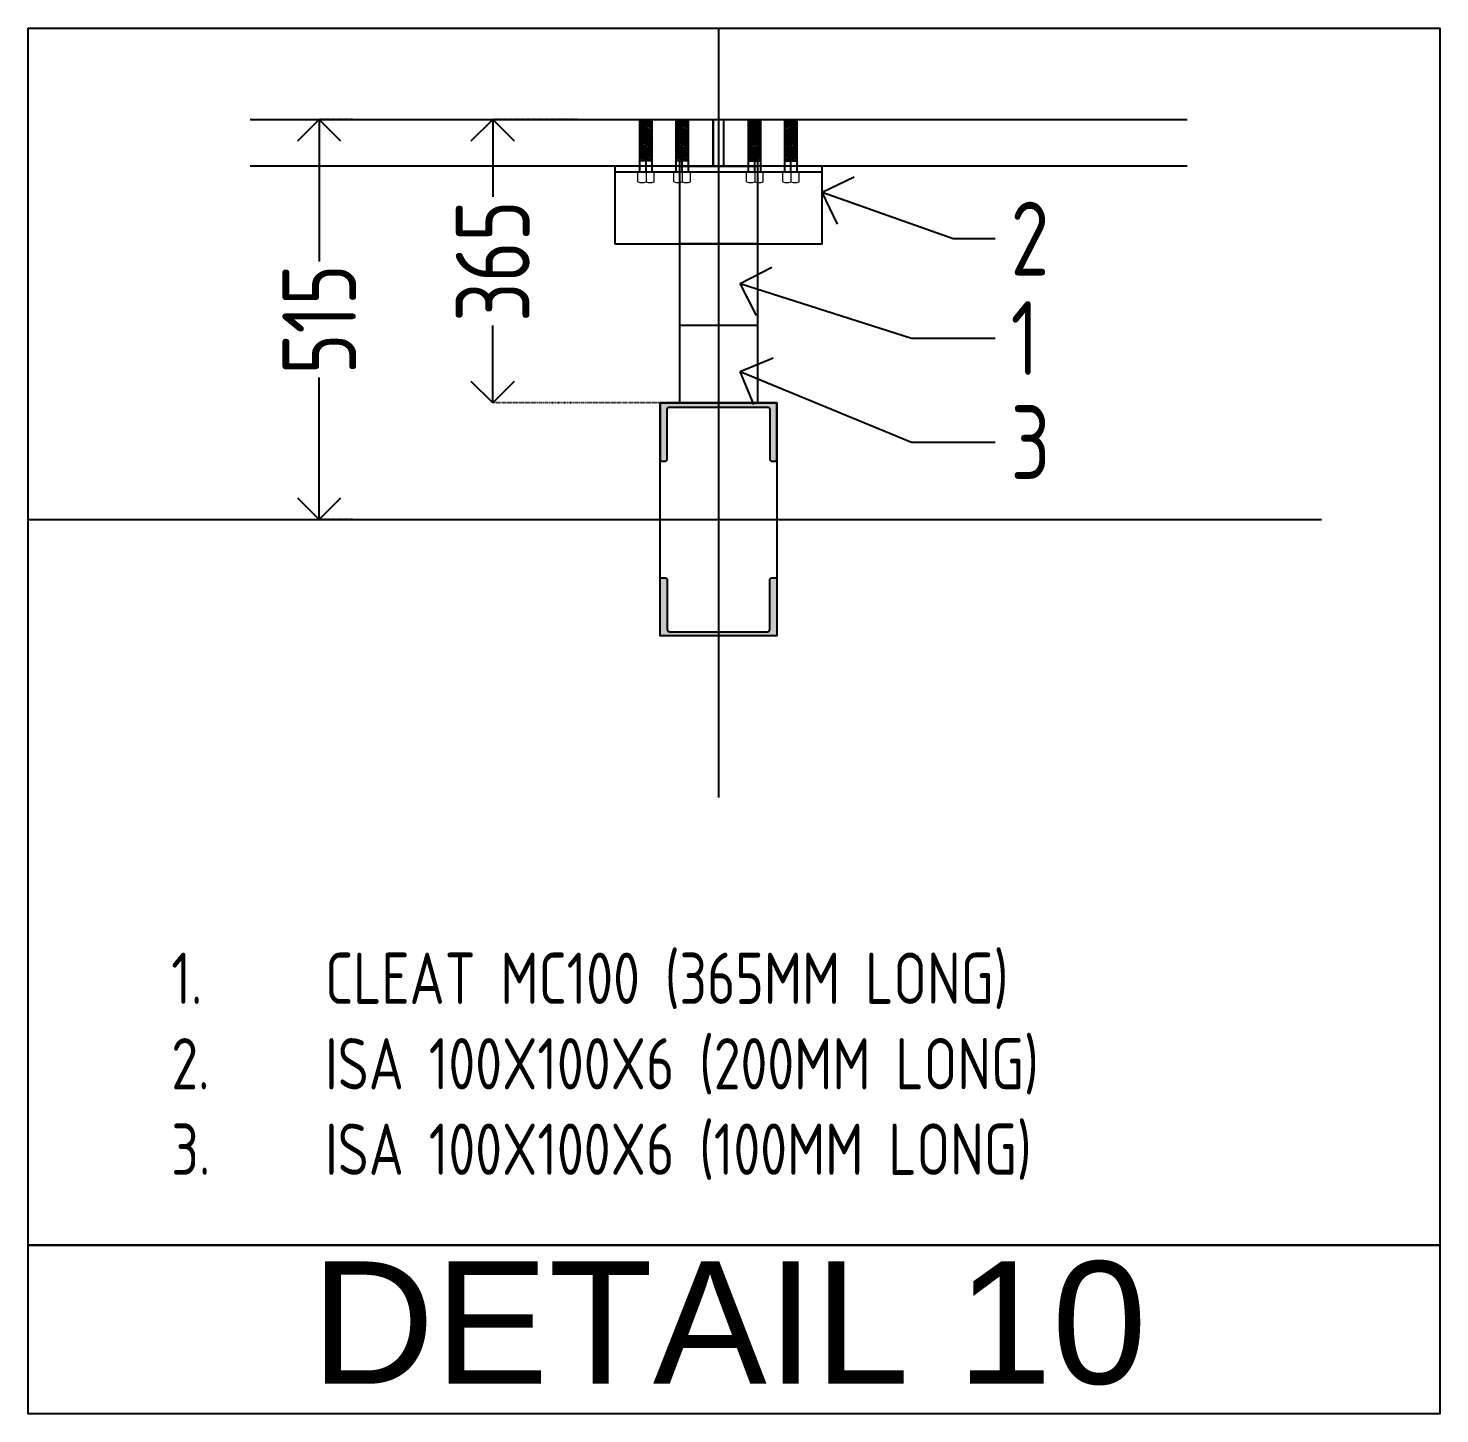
# Model space of a CAD drawing. Header units: millimetres. Extents: x 3470347 to 5996549, y -3470518 to 17149644.
# Drawn here: x 5025030 to 5031432, y 6791556 to 6797840 of the extents above; entities that cross this region are included whole.
import ezdxf
from ezdxf.enums import TextEntityAlignment as Align

# ---------------------------------------------------------------- set-up
doc = ezdxf.new("R2010")
doc.units = ezdxf.units.MM
doc.header["$MEASUREMENT"] = 0
doc.header["$PDMODE"] = 35
doc.header["$PDSIZE"] = -5
doc.linetypes.add('CENTERX2', pattern=[4, 2.5, -0.5, 0.5, -0.5])
doc.linetypes.add('DOT2', pattern=[0.125, 0, -0.125])
doc.layers.get('0').update_dxf_attribs({"linetype": 'CONTINUOUS', "lineweight": 25})
doc.layers.get('DEFPOINTS').update_dxf_attribs({"linetype": 'CONTINUOUS', "lineweight": 25})
for name, color, linetype, lineweight in [('6 TEXT', 7, 'CONTINUOUS', 25), ('channnel', 2, 'CONTINUOUS', 15), ('rRCC 1', 3, 'CONTINUOUS', 25), ('rRCC 2', 40, 'CONTINUOUS', 15)]:
    doc.layers.add(name, color=color, linetype=linetype, lineweight=lineweight)
doc.layers.add('lintel', color=2, linetype='CONTINUOUS')
doc.styles.add('DIM', font='geniso.shx', dxfattribs={"width": 0.85})
doc.styles.add('PDF Arial', font='arial.ttf')
doc.dimstyles.new('ST-100', dxfattribs={"dimscale": 100, "dimtxt": 7, "dimasz": 5, "dimexe": 0.18, "dimexo": 0.0625, "dimgap": 0.2, "dimtad": 0, "dimdec": 0, "dimzin": 0, "dimdsep": 46, "dimtxsty": 'DIM', "dimblk": 'OPEN90', "dimcen": 0.09, "dimclrd": 256, "dimclrt": 7, "dimadec": 0, "dimazin": 0, "dimtfac": 1, "dimtdec": 0, "dimtofl": 0, "dimtmove": 0, "dimatfit": 3, "dimldrblk": 'OPEN90', "dimfxl": 1, "dimtolj": 1, "dimtzin": 0, "dimlwd": -1, "dimarcsym": 0})

# ---------------------------------------------------------------- blocks, each defined once
blk = doc.blocks.new('_Open90')
at = {"color": 0, "linetype": 'ByBlock', "lineweight": -2}
for p, q in [((-0.5, 0.5), (0, 0)), ((0, 0), (-1, 0)), ((0, 0), (-0.5, -0.5))]:
    blk.add_line(p, q, dxfattribs=at)
blk = doc.blocks.new('*D1521')
at = {"color": 1, "linetype": 'DOT2', "lineweight": -2}
for p, q in [((442044.7, -1878781.5), (441956.7, -1878781.5)), ((442044.7, -1879811.5), (441956.7, -1879811.5))]:
    blk.add_line(p, q, dxfattribs=at)
at = {"color": 1, "linetype": 'ByBlock'}
for p, q in [((441956.7, -1878891.5), (441956.7, -1879147.3)), ((441956.7, -1879701.5), (441956.7, -1879445.7))]:
    blk.add_line(p, q, dxfattribs=at)
at = {"layer": 'DEFPOINTS', "color": 0, "linetype": 'ByBlock'}
for p in [(441956.7, -1878781.5), (442044.7, -1878781.5), (442044.7, -1879811.5)]:
    blk.add_point(p, dxfattribs=at)
at = {"color": 1, "linetype": 'ByBlock', "xscale": 110, "yscale": 110, "zscale": 110}
for p, rotation in [((441956.7, -1878781.5), 90), ((441956.7, -1879811.5), 270)]:
    blk.add_blockref('_Open90', p, dxfattribs=dict(at, rotation=rotation))
at = {"color": 7, "linetype": 'ByBlock', "insert": (441956.7, -1879296.5), "char_height": 190, "attachment_point": 5, "rotation": 90, "style": 'DIM'}
blk.add_mtext('\\A1;515', dxfattribs=at)
blk = doc.blocks.new('*D1522')
at = {"color": 1, "linetype": 'DOT2', "lineweight": -2}
for p, q in [((442622.6, -1878781.5), (442403.4, -1878781.5)), ((442834.9, -1879511.5), (442403.4, -1879511.5))]:
    blk.add_line(p, q, dxfattribs=at)
at = {"color": 1, "linetype": 'ByBlock'}
for p, q in [((442403.4, -1878891.5), (442403.4, -1878981.1)), ((442403.4, -1879401.5), (442403.4, -1879311.8))]:
    blk.add_line(p, q, dxfattribs=at)
at = {"layer": 'DEFPOINTS', "color": 0, "linetype": 'ByBlock'}
for p in [(442403.4, -1878781.5), (442622.6, -1878781.5), (442834.9, -1879511.5)]:
    blk.add_point(p, dxfattribs=at)
at = {"color": 1, "linetype": 'ByBlock', "xscale": 110, "yscale": 110, "zscale": 110}
for p, rotation in [((442403.4, -1878781.5), 90), ((442403.4, -1879511.5), 270)]:
    blk.add_blockref('_Open90', p, dxfattribs=dict(at, rotation=rotation))
at = {"color": 7, "linetype": 'ByBlock', "insert": (442403.4, -1879146.5), "char_height": 190, "attachment_point": 5, "rotation": 90, "style": 'DIM'}
blk.add_mtext('\\A1;365', dxfattribs=at)
blk = doc.blocks.new('SRD')
at = {"layer": '6 TEXT', "linetype": 'ByBlock'}
h = blk.add_hatch(color=8, dxfattribs=at)
h.dxf.hatch_style = 1
h.paths.add_polyline_path([(442834.9, -1879661.5), (442846.9, -1879661.5, 0.414214), (442852.9, -1879655.5), (442852.9, -1879528.3, -0.414214), (442858.9, -1879522.3), (443110.9, -1879522.3, -0.414214), (443116.9, -1879528.3), (443116.9, -1879655.5, 0.414214), (443122.9, -1879661.5), (443134.9, -1879661.5), (443134.9, -1879511.5), (442834.9, -1879511.5)])
h = blk.add_hatch(color=8, dxfattribs=at)
h.dxf.hatch_style = 1
h.paths.add_polyline_path([(442834.9, -1880111.5), (443134.9, -1880111.5), (443134.9, -1879961.5), (443122.9, -1879961.5, 0.414214), (443116.9, -1879967.5), (443116.9, -1880094.7, -0.414214), (443110.9, -1880100.7), (442858.9, -1880100.7, -0.414214), (442852.9, -1880094.7), (442852.9, -1879967.5, 0.414214), (442846.9, -1879961.5), (442834.9, -1879961.5)])
at = {"color": 8, "linetype": 'ByBlock'}
for p, q in [((442782.2, -1878917.5), (442782.2, -1878781.5)), ((442798.2, -1878917.5), (442798.2, -1878781.5)), ((442814.2, -1878917.5), (442814.2, -1878781.5)), ((442875.5, -1878917.5), (442875.5, -1878781.5)), ((442891.5, -1878917.5), (442891.5, -1878781.5)), ((442891.5, -1878917.5), (442891.5, -1878781.5)), ((442907.5, -1878917.5), (442907.5, -1878781.5)), ((443062.2, -1878917.5), (443062.2, -1878781.5)), ((443078.2, -1878917.5), (443078.2, -1878781.5)), ((443078.2, -1878917.5), (443078.2, -1878781.5)), ((443094.2, -1878917.5), (443094.2, -1878781.5)), ((443155.5, -1878917.5), (443155.5, -1878781.5)), ((443171.5, -1878917.5), (443171.5, -1878781.5)), ((443187.5, -1878917.5), (443187.5, -1878781.5))]:
    blk.add_line(p, q, dxfattribs=at)
at = {"color": 2}
for p, q in [((442971.5, -1878901.5), (442971.5, -1878781.5)), ((442971.5, -1878901.5), (442971.5, -1878781.5)), ((442998.2, -1878901.5), (442998.2, -1878781.5)), ((442998.2, -1878901.5), (442998.2, -1878781.5))]:
    blk.add_line(p, q, dxfattribs=at)
at = {"color": 3}
blk.add_line((443251.5, -1878917.5), (442718.2, -1878917.5), dxfattribs=at)
at = {"color": 6, "linetype": 'ByBlock'}
for points in [[(441779.1, -1878781.5), (442971.5, -1878781.5), (442971.5, -1878901.5), (441779.1, -1878901.5)], [(444191.9, -1878901.5), (442998.2, -1878901.5), (442998.2, -1878781.5), (444191.9, -1878781.5)]]:
    blk.add_lwpolyline(points, dxfattribs=at)
at = {"color": 3}
for points in [[(442718.2, -1879101.5), (443251.5, -1879101.5), (443251.5, -1878901.5), (442718.2, -1878901.5)], [(443084.9, -1878901.5), (443084.9, -1879101.5), (442884.9, -1879101.5), (442884.9, -1878901.5)], [(443084.9, -1879311.5), (443084.9, -1879511.5), (442884.9, -1879511.5), (442884.9, -1879311.5)]]:
    blk.add_lwpolyline(points, close=True, dxfattribs=at)
at = {"layer": '6 TEXT', "color": 8, "linetype": 'CENTERX2', "ltscale": 0.5}
blk.add_line((442984.9, -1878546.7), (442984.9, -1880527.2), dxfattribs=at)
at = {"layer": '6 TEXT', "color": 6, "linetype": 'ByBlock'}
for points in [[(442834.9, -1879661.5), (442846.9, -1879661.5, 0.414214), (442852.9, -1879655.5), (442852.9, -1879528.3, -0.414214), (442858.9, -1879522.3), (443110.9, -1879522.3, -0.414214), (443116.9, -1879528.3), (443116.9, -1879655.5, 0.414214), (443122.9, -1879661.5), (443134.9, -1879661.5), (443134.9, -1879511.5), (442834.9, -1879511.5)], [(442834.9, -1879961.5), (442846.9, -1879961.5, -0.414214), (442852.9, -1879967.5), (442852.9, -1880094.7, 0.414214), (442858.9, -1880100.7), (443110.9, -1880100.7, 0.414214), (443116.9, -1880094.7), (443116.9, -1879967.5, -0.414214), (443122.9, -1879961.5), (443134.9, -1879961.5), (443134.9, -1880111.5), (442834.9, -1880111.5)]]:
    blk.add_lwpolyline(points, format="xyb", close=True, dxfattribs=at)
at = {"layer": '6 TEXT', "color": 8, "linetype": 'CENTERX2', "ltscale": 0.5}
blk.add_lwpolyline([(441207.5, -1879811.5), (444537.1, -1879811.5)], dxfattribs=at)
at = {"layer": 'channnel', "color": 8, "linetype": 'ByBlock'}
for p, q in [((442782.2, -1878917.5), (442782.2, -1878781.5)), ((442782.2, -1878781.5), (442814.2, -1878781.5)), ((442814.2, -1878917.5), (442814.2, -1878781.5)), ((442875.5, -1878917.5), (442875.5, -1878781.5)), ((442875.5, -1878781.5), (442907.5, -1878781.5)), ((442907.5, -1878917.5), (442907.5, -1878781.5)), ((443062.2, -1878917.5), (443062.2, -1878781.5)), ((443094.2, -1878781.5), (443062.2, -1878781.5)), ((443094.2, -1878917.5), (443094.2, -1878781.5)), ((443155.5, -1878917.5), (443155.5, -1878781.5)), ((443187.5, -1878781.5), (443155.5, -1878781.5)), ((443187.5, -1878917.5), (443187.5, -1878781.5)), ((442776.9, -1878917.5), (442819.5, -1878917.5)), ((442776.9, -1878942.1), (442776.9, -1878917.5)), ((442814.2, -1878888.7), (442782.2, -1878888.7)), ((442798.2, -1878917.5), (442798.2, -1878942.1)), ((442819.5, -1878942.1), (442819.5, -1878917.5)), ((442870.2, -1878917.5), (442912.9, -1878917.5)), ((442870.2, -1878942.1), (442870.2, -1878917.5)), ((442907.5, -1878888.7), (442875.5, -1878888.7)), ((442891.5, -1878917.5), (442891.5, -1878942.1)), ((442912.9, -1878942.1), (442912.9, -1878917.5)), ((443099.5, -1878917.5), (443056.9, -1878917.5)), ((443056.9, -1878942.1), (443056.9, -1878917.5)), ((443062.2, -1878888.7), (443094.2, -1878888.7)), ((443078.2, -1878917.5), (443078.2, -1878942.1)), ((443099.5, -1878942.1), (443099.5, -1878917.5)), ((443192.9, -1878917.5), (443150.2, -1878917.5)), ((443150.2, -1878942.1), (443150.2, -1878917.5)), ((443155.5, -1878888.7), (443187.5, -1878888.7)), ((443171.5, -1878917.5), (443171.5, -1878942.1)), ((443192.9, -1878942.1), (443192.9, -1878917.5))]:
    blk.add_line(p, q, dxfattribs=at)
at = {"layer": 'channnel', "color": 8, "linetype": 'Continuous'}
for p, q in [((442813, -1878799.2), (442782.2, -1878784.8)), ((442813, -1878805.2), (442782.2, -1878790.8)), ((442814.2, -1878811.8), (442782.2, -1878796.9)), ((442814.2, -1878817.9), (442782.2, -1878803)), ((442814.2, -1878824), (442782.2, -1878809)), ((442814.2, -1878830), (442782.2, -1878815.1)), ((442814.2, -1878796.7), (442783.4, -1878782.3)), ((442814.2, -1878802.7), (442783.4, -1878788.3)), ((442814.2, -1878808.8), (442783.4, -1878794.4)), ((442813, -1878814.3), (442783.4, -1878800.5)), ((442813, -1878820.4), (442783.4, -1878806.6)), ((442813, -1878826.5), (442783.4, -1878812.6)), ((442813, -1878793.1), (442788.2, -1878781.5)), ((442814.2, -1878790.6), (442794.7, -1878781.5)), ((442813, -1878787), (442801.2, -1878781.5)), ((442814.2, -1878784.5), (442807.7, -1878781.5)), ((442906.4, -1878799.2), (442875.5, -1878784.8)), ((442906.4, -1878805.2), (442875.5, -1878790.8)), ((442907.5, -1878811.8), (442875.5, -1878796.9)), ((442907.5, -1878817.9), (442875.5, -1878803)), ((442907.5, -1878824), (442875.5, -1878809)), ((442907.5, -1878830), (442875.5, -1878815.1)), ((442907.5, -1878796.7), (442876.7, -1878782.3)), ((442907.5, -1878802.7), (442876.7, -1878788.3)), ((442907.5, -1878808.8), (442876.7, -1878794.4)), ((442906.4, -1878814.3), (442876.7, -1878800.5)), ((442906.4, -1878820.4), (442876.7, -1878806.6)), ((442906.4, -1878826.5), (442876.7, -1878812.6)), ((442906.4, -1878793.1), (442881.5, -1878781.5)), ((442907.5, -1878790.6), (442888, -1878781.5)), ((442906.4, -1878787), (442894.5, -1878781.5)), ((442907.5, -1878784.5), (442901, -1878781.5)), ((443062.2, -1878784.5), (443068.7, -1878781.5)), ((443062.2, -1878790.6), (443081.7, -1878781.5)), ((443062.2, -1878796.7), (443093, -1878782.3)), ((443062.2, -1878802.7), (443093, -1878788.3)), ((443062.2, -1878808.8), (443093, -1878794.4)), ((443062.2, -1878811.8), (443094.2, -1878796.9)), ((443062.2, -1878817.9), (443094.2, -1878803)), ((443062.2, -1878824), (443094.2, -1878809)), ((443062.2, -1878830), (443094.2, -1878815.1)), ((443063.4, -1878787), (443075.2, -1878781.5)), ((443063.4, -1878793.1), (443088.2, -1878781.5)), ((443063.4, -1878799.2), (443094.2, -1878784.8)), ((443063.4, -1878805.2), (443094.2, -1878790.8)), ((443063.4, -1878814.3), (443093, -1878800.5)), ((443063.4, -1878820.4), (443093, -1878806.6)), ((443063.4, -1878826.5), (443093, -1878812.6)), ((443155.5, -1878784.5), (443162, -1878781.5)), ((443155.5, -1878790.6), (443175.1, -1878781.5)), ((443155.5, -1878796.7), (443186.4, -1878782.3)), ((443155.5, -1878802.7), (443186.4, -1878788.3)), ((443155.5, -1878808.8), (443186.4, -1878794.4)), ((443155.5, -1878811.8), (443187.5, -1878796.9)), ((443155.5, -1878817.9), (443187.5, -1878803)), ((443155.5, -1878824), (443187.5, -1878809)), ((443155.5, -1878830), (443187.5, -1878815.1)), ((443156.7, -1878787), (443168.5, -1878781.5)), ((443156.7, -1878793.1), (443181.6, -1878781.5)), ((443156.7, -1878799.2), (443187.5, -1878784.8)), ((443156.7, -1878805.2), (443187.5, -1878790.8)), ((443156.7, -1878814.3), (443186.4, -1878800.5)), ((443156.7, -1878820.4), (443186.4, -1878806.6)), ((443156.7, -1878826.5), (443186.4, -1878812.6)), ((442814.2, -1878836.1), (442782.2, -1878821.2)), ((442814.2, -1878842.2), (442782.2, -1878827.3)), ((442814.2, -1878848.2), (442782.2, -1878833.3)), ((442814.2, -1878854.3), (442782.2, -1878839.4)), ((442814.2, -1878859.2), (442782.2, -1878844.3)), ((442814.2, -1878847), (442782.2, -1878845.5)), ((442814.2, -1878865.3), (442782.2, -1878850.3)), ((442814.2, -1878853.1), (442782.2, -1878851.5)), ((442813, -1878832.5), (442783.4, -1878818.7)), ((442813, -1878838.6), (442783.4, -1878824.8)), ((442813, -1878844.7), (442783.4, -1878830.8)), ((442813, -1878850.7), (442783.4, -1878836.9)), ((442813, -1878843.5), (442783.4, -1878843)), ((442813, -1878861.7), (442783.4, -1878847.8)), ((442813, -1878849.5), (442783.4, -1878849)), ((442907.5, -1878836.1), (442875.5, -1878821.2)), ((442907.5, -1878842.2), (442875.5, -1878827.3)), ((442907.5, -1878848.2), (442875.5, -1878833.3)), ((442907.5, -1878854.3), (442875.5, -1878839.4)), ((442907.5, -1878859.2), (442875.5, -1878844.3)), ((442907.5, -1878847), (442875.5, -1878845.5)), ((442907.5, -1878865.3), (442875.5, -1878850.3)), ((442907.5, -1878853.1), (442875.5, -1878851.5)), ((442906.4, -1878832.5), (442876.7, -1878818.7)), ((442906.4, -1878838.6), (442876.7, -1878824.8)), ((442906.4, -1878844.7), (442876.7, -1878830.8)), ((442906.4, -1878850.7), (442876.7, -1878836.9)), ((442906.4, -1878843.5), (442876.7, -1878843)), ((442906.4, -1878861.7), (442876.7, -1878847.8)), ((442906.4, -1878849.5), (442876.7, -1878849)), ((443062.2, -1878836.1), (443094.2, -1878821.2)), ((443062.2, -1878842.2), (443094.2, -1878827.3)), ((443062.2, -1878848.2), (443094.2, -1878833.3)), ((443062.2, -1878854.3), (443094.2, -1878839.4)), ((443062.2, -1878859.2), (443094.2, -1878844.3)), ((443062.2, -1878847), (443094.2, -1878845.5)), ((443062.2, -1878865.3), (443094.2, -1878850.3)), ((443062.2, -1878853.1), (443094.2, -1878851.5)), ((443063.4, -1878832.5), (443093, -1878818.7)), ((443063.4, -1878838.6), (443093, -1878824.8)), ((443063.4, -1878844.7), (443093, -1878830.8)), ((443063.4, -1878850.7), (443093, -1878836.9)), ((443063.4, -1878843.5), (443093, -1878843)), ((443063.4, -1878861.7), (443093, -1878847.8)), ((443063.4, -1878849.5), (443093, -1878849)), ((443155.5, -1878836.1), (443187.5, -1878821.2)), ((443155.5, -1878842.2), (443187.5, -1878827.3)), ((443155.5, -1878848.2), (443187.5, -1878833.3)), ((443155.5, -1878854.3), (443187.5, -1878839.4)), ((443155.5, -1878859.2), (443187.5, -1878844.3)), ((443155.5, -1878847), (443187.5, -1878845.5)), ((443155.5, -1878865.3), (443187.5, -1878850.3)), ((443155.5, -1878853.1), (443187.5, -1878851.5)), ((443156.7, -1878832.5), (443186.4, -1878818.7)), ((443156.7, -1878838.6), (443186.4, -1878824.8)), ((443156.7, -1878844.7), (443186.4, -1878830.8)), ((443156.7, -1878850.7), (443186.4, -1878836.9)), ((443156.7, -1878843.5), (443186.4, -1878843)), ((443156.7, -1878861.7), (443186.4, -1878847.8)), ((443156.7, -1878849.5), (443186.4, -1878849)), ((442814.2, -1878871.3), (442782.2, -1878856.4)), ((442782.7, -1878859.7), (442782.2, -1878859.4)), ((442814.2, -1878877.4), (442782.2, -1878862.5)), ((442782.7, -1878865.7), (442782.2, -1878865.5)), ((442814.2, -1878883.5), (442782.2, -1878868.5)), ((442782.7, -1878871.8), (442782.2, -1878871.6)), ((442812.4, -1878888.7), (442782.2, -1878874.6)), ((442782.7, -1878877.9), (442782.2, -1878877.6)), ((442799.4, -1878888.7), (442782.2, -1878880.7)), ((442782.7, -1878883.9), (442782.2, -1878883.7)), ((442786.4, -1878888.7), (442782.2, -1878886.7)), ((442813, -1878867.7), (442783.4, -1878853.9)), ((442813, -1878855.6), (442783.4, -1878855.1)), ((442813, -1878873.8), (442783.4, -1878860)), ((442813, -1878879.9), (442783.4, -1878866)), ((442813, -1878886), (442783.4, -1878872.1)), ((442805.9, -1878888.7), (442783.4, -1878878.2)), ((442792.9, -1878888.7), (442783.4, -1878884.3)), ((442907.5, -1878871.3), (442875.5, -1878856.4)), ((442876, -1878859.7), (442875.5, -1878859.4)), ((442907.5, -1878877.4), (442875.5, -1878862.5)), ((442876, -1878865.7), (442875.5, -1878865.5)), ((442907.5, -1878883.5), (442875.5, -1878868.5)), ((442876, -1878871.8), (442875.5, -1878871.6)), ((442905.8, -1878888.7), (442875.5, -1878874.6)), ((442876, -1878877.9), (442875.5, -1878877.6)), ((442892.7, -1878888.7), (442875.5, -1878880.7)), ((442876, -1878883.9), (442875.5, -1878883.7)), ((442879.7, -1878888.7), (442875.5, -1878886.7)), ((442906.4, -1878867.7), (442876.7, -1878853.9)), ((442906.4, -1878855.6), (442876.7, -1878855.1)), ((442906.4, -1878873.8), (442876.7, -1878860)), ((442906.4, -1878879.9), (442876.7, -1878866)), ((442906.4, -1878886), (442876.7, -1878872.1)), ((442899.2, -1878888.7), (442876.7, -1878878.2)), ((442886.2, -1878888.7), (442876.7, -1878884.3)), ((443062.2, -1878871.3), (443094.2, -1878856.4)), ((443062.2, -1878877.4), (443094.2, -1878862.5)), ((443062.2, -1878883.5), (443094.2, -1878868.5)), ((443063.4, -1878867.7), (443093, -1878853.9)), ((443063.4, -1878855.6), (443093, -1878855.1)), ((443063.4, -1878873.8), (443093, -1878860)), ((443063.4, -1878879.9), (443093, -1878866)), ((443063.4, -1878886), (443093, -1878872.1)), ((443064, -1878888.7), (443094.2, -1878874.6)), ((443070.5, -1878888.7), (443093, -1878878.2)), ((443077, -1878888.7), (443094.2, -1878880.7)), ((443083.5, -1878888.7), (443093, -1878884.3)), ((443090, -1878888.7), (443094.2, -1878886.7)), ((443093.7, -1878859.7), (443094.2, -1878859.4)), ((443093.7, -1878865.7), (443094.2, -1878865.5)), ((443093.7, -1878871.8), (443094.2, -1878871.6)), ((443093.7, -1878877.9), (443094.2, -1878877.6)), ((443093.7, -1878883.9), (443094.2, -1878883.7)), ((443155.5, -1878871.3), (443187.5, -1878856.4)), ((443155.5, -1878877.4), (443187.5, -1878862.5)), ((443155.5, -1878883.5), (443187.5, -1878868.5)), ((443156.7, -1878867.7), (443186.4, -1878853.9)), ((443156.7, -1878855.6), (443186.4, -1878855.1)), ((443156.7, -1878873.8), (443186.4, -1878860)), ((443156.7, -1878879.9), (443186.4, -1878866)), ((443156.7, -1878886), (443186.4, -1878872.1)), ((443157.3, -1878888.7), (443187.5, -1878874.6)), ((443163.8, -1878888.7), (443186.4, -1878878.2)), ((443170.3, -1878888.7), (443187.5, -1878880.7)), ((443176.8, -1878888.7), (443186.4, -1878884.3)), ((443183.4, -1878888.7), (443187.5, -1878886.7)), ((443187, -1878859.7), (443187.5, -1878859.4)), ((443187, -1878865.7), (443187.5, -1878865.5)), ((443187, -1878871.8), (443187.5, -1878871.6)), ((443187, -1878877.9), (443187.5, -1878877.6)), ((443187, -1878883.9), (443187.5, -1878883.7)), ((442782.7, -1878890), (442782.2, -1878889.8)), ((442876, -1878890), (442875.5, -1878889.8)), ((443093.7, -1878890), (443094.2, -1878889.8)), ((443187, -1878890), (443187.5, -1878889.8))]:
    blk.add_line(p, q, dxfattribs=at)
for centre, radius, start, end in [((442782.8, -1878783.5), 1.38, 65, 245), ((442782.8, -1878789.6), 1.38, 65, 245), ((442782.8, -1878795.7), 1.38, 65, 245), ((442782.8, -1878801.7), 1.38, 65, 245), ((442782.8, -1878807.8), 1.38, 65, 245), ((442782.8, -1878813.9), 1.38, 65, 245), ((442813.6, -1878785.8), 1.38, 245, 65), ((442813.6, -1878791.8), 1.37, 245, 65), ((442813.6, -1878797.9), 1.38, 245, 65), ((442813.6, -1878804), 1.38, 245, 65), ((442813.6, -1878813.1), 1.38, 245, 65), ((442876.1, -1878783.5), 1.38, 65, 245), ((442876.1, -1878789.6), 1.38, 65, 245), ((442876.1, -1878795.7), 1.38, 65, 245), ((442876.1, -1878801.7), 1.38, 65, 245), ((442876.1, -1878807.8), 1.38, 65, 245), ((442876.1, -1878813.9), 1.38, 65, 245), ((442907, -1878785.8), 1.38, 245, 65), ((442907, -1878791.8), 1.37, 245, 65), ((442907, -1878797.9), 1.38, 245, 65), ((442907, -1878804), 1.38, 245, 65), ((442907, -1878813.1), 1.38, 245, 65), ((443062.8, -1878785.8), 1.38, 115, 295), ((443062.8, -1878791.8), 1.37, 115, 295), ((443062.8, -1878797.9), 1.38, 115, 295), ((443062.8, -1878804), 1.38, 115, 295), ((443062.8, -1878813.1), 1.38, 115, 295), ((443093.6, -1878783.5), 1.38, 295, 115), ((443093.6, -1878789.6), 1.38, 295, 115), ((443093.6, -1878795.7), 1.38, 295, 115), ((443093.6, -1878801.7), 1.38, 295, 115), ((443093.6, -1878807.8), 1.38, 295, 115), ((443093.6, -1878813.9), 1.38, 295, 115), ((443156.1, -1878785.8), 1.38, 115, 295), ((443156.1, -1878791.8), 1.37, 115, 295), ((443156.1, -1878797.9), 1.38, 115, 295), ((443156.1, -1878804), 1.38, 115, 295), ((443156.1, -1878813.1), 1.38, 115, 295), ((443187, -1878783.5), 1.38, 295, 115), ((443187, -1878789.6), 1.38, 295, 115), ((443187, -1878795.7), 1.38, 295, 115), ((443187, -1878801.7), 1.38, 295, 115), ((443187, -1878807.8), 1.38, 295, 115), ((443187, -1878813.9), 1.38, 295, 115), ((442782.8, -1878819.9), 1.38, 65, 245), ((442782.8, -1878826), 1.37, 65, 245), ((442782.8, -1878832.1), 1.38, 65, 245), ((442782.8, -1878838.1), 1.38, 65, 245), ((442782.8, -1878844.2), 1.38, 65, 245), ((442782.8, -1878849.1), 1.37, 65, 245), ((442782.8, -1878850.3), 1.38, 65, 245), ((442772.7, -1878850.8), 11.5, 337.807, 34.431), ((442823.7, -1878847.8), 11.5, 157.807, 214.431), ((442813.6, -1878819.1), 1.38, 245, 65), ((442813.6, -1878825.2), 1.37, 245, 65), ((442813.6, -1878831.3), 1.38, 245, 65), ((442813.6, -1878837.4), 1.38, 245, 65), ((442813.6, -1878843.4), 1.37, 245, 65), ((442813.6, -1878848.3), 1.38, 245, 65), ((442813.6, -1878849.5), 1.38, 245, 65), ((442876.1, -1878819.9), 1.38, 65, 245), ((442876.1, -1878826), 1.37, 65, 245), ((442876.1, -1878832.1), 1.38, 65, 245), ((442876.1, -1878838.1), 1.38, 65, 245), ((442876.1, -1878844.2), 1.38, 65, 245), ((442876.1, -1878849.1), 1.37, 65, 245), ((442876.1, -1878850.3), 1.38, 65, 245), ((442866.1, -1878850.8), 11.5, 337.807, 34.431), ((442917, -1878847.8), 11.5, 157.807, 214.431), ((442907, -1878819.1), 1.38, 245, 65), ((442907, -1878825.2), 1.37, 245, 65), ((442907, -1878831.3), 1.38, 245, 65), ((442907, -1878837.4), 1.38, 245, 65), ((442907, -1878843.4), 1.37, 245, 65), ((442907, -1878848.3), 1.38, 245, 65), ((442907, -1878849.5), 1.38, 245, 65), ((443062.8, -1878819.1), 1.38, 115, 295), ((443062.8, -1878825.2), 1.37, 115, 295), ((443062.8, -1878831.3), 1.38, 115, 295), ((443062.8, -1878837.4), 1.38, 115, 295), ((443062.8, -1878843.4), 1.37, 115, 295), ((443062.8, -1878848.3), 1.38, 115, 295), ((443062.8, -1878849.5), 1.38, 115, 295), ((443052.7, -1878847.8), 11.5, 325.569, 22.193), ((443103.7, -1878850.8), 11.5, 145.569, 202.193), ((443093.6, -1878819.9), 1.38, 295, 115), ((443093.6, -1878826), 1.37, 295, 115), ((443093.6, -1878832.1), 1.38, 295, 115), ((443093.6, -1878838.1), 1.38, 295, 115), ((443093.6, -1878844.2), 1.38, 295, 115), ((443093.6, -1878849.1), 1.37, 295, 115), ((443093.6, -1878850.3), 1.38, 295, 115), ((443156.1, -1878819.1), 1.38, 115, 295), ((443156.1, -1878825.2), 1.37, 115, 295), ((443156.1, -1878831.3), 1.38, 115, 295), ((443156.1, -1878837.4), 1.38, 115, 295), ((443156.1, -1878843.4), 1.37, 115, 295), ((443156.1, -1878848.3), 1.38, 115, 295), ((443156.1, -1878849.5), 1.38, 115, 295), ((443146.1, -1878847.8), 11.5, 325.569, 22.193), ((443197, -1878850.8), 11.5, 145.569, 202.193), ((443187, -1878819.9), 1.38, 295, 115), ((443187, -1878826), 1.37, 295, 115), ((443187, -1878832.1), 1.38, 295, 115), ((443187, -1878838.1), 1.38, 295, 115), ((443187, -1878844.2), 1.38, 295, 115), ((443187, -1878849.1), 1.37, 295, 115), ((443187, -1878850.3), 1.38, 295, 115), ((442782.8, -1878855.2), 1.38, 65, 245), ((442782.8, -1878861.2), 1.38, 65, 245), ((442782.8, -1878867.3), 1.38, 65, 245), ((442782.8, -1878873.4), 1.38, 65, 245), ((442782.8, -1878879.4), 1.38, 65, 245), ((442782.8, -1878885.5), 1.38, 65, 245), ((442813.6, -1878854.4), 1.37, 245, 65), ((442813.6, -1878860.4), 1.37, 245, 65), ((442813.6, -1878866.5), 1.37, 245, 65), ((442813.6, -1878872.6), 1.37, 245, 65), ((442813.6, -1878878.6), 1.37, 245, 65), ((442813.6, -1878884.7), 1.37, 245, 65), ((442876.1, -1878855.2), 1.38, 65, 245), ((442876.1, -1878861.2), 1.38, 65, 245), ((442876.1, -1878867.3), 1.38, 65, 245), ((442876.1, -1878873.4), 1.38, 65, 245), ((442876.1, -1878879.4), 1.38, 65, 245), ((442876.1, -1878885.5), 1.38, 65, 245), ((442907, -1878854.4), 1.37, 245, 65), ((442907, -1878860.4), 1.37, 245, 65), ((442907, -1878866.5), 1.37, 245, 65), ((442907, -1878872.6), 1.37, 245, 65), ((442907, -1878878.6), 1.37, 245, 65), ((442907, -1878884.7), 1.37, 245, 65), ((443062.8, -1878854.4), 1.37, 115, 295), ((443062.8, -1878860.4), 1.37, 115, 295), ((443062.8, -1878866.5), 1.37, 115, 295), ((443062.8, -1878872.6), 1.37, 115, 295), ((443062.8, -1878878.6), 1.37, 115, 295), ((443062.8, -1878884.7), 1.37, 115, 295), ((443093.6, -1878855.2), 1.38, 295, 115), ((443093.6, -1878861.2), 1.38, 295, 115), ((443093.6, -1878867.3), 1.38, 295, 115), ((443093.6, -1878873.4), 1.38, 295, 115), ((443093.6, -1878879.4), 1.38, 295, 115), ((443093.6, -1878885.5), 1.38, 295, 115), ((443156.1, -1878854.4), 1.37, 115, 295), ((443156.1, -1878860.4), 1.37, 115, 295), ((443156.1, -1878866.5), 1.37, 115, 295), ((443156.1, -1878872.6), 1.37, 115, 295), ((443156.1, -1878878.6), 1.37, 115, 295), ((443156.1, -1878884.7), 1.37, 115, 295), ((443187, -1878855.2), 1.38, 295, 115), ((443187, -1878861.2), 1.38, 295, 115), ((443187, -1878867.3), 1.38, 295, 115), ((443187, -1878873.4), 1.38, 295, 115), ((443187, -1878879.4), 1.38, 295, 115), ((443187, -1878885.5), 1.38, 295, 115)]:
    blk.add_arc(centre, radius, start, end, dxfattribs=at)
at = {"layer": 'channnel', "color": 8, "linetype": 'ByBlock'}
for centre in [(442787.5, -1878915.1), (442808.9, -1878915.1), (442880.9, -1878915.1), (442902.2, -1878915.1), (443067.5, -1878915.1), (443088.9, -1878915.1), (443160.9, -1878915.1), (443182.2, -1878915.1)]:
    blk.add_arc(centre, 29.1, 248.4984, 291.5016, dxfattribs=at)
at = {"layer": 'lintel', "color": 1, "linetype": 'ByBlock'}
for points in [[(441207.5, -1878546.7), (444842, -1878546.7), (444842, -1881679.8), (441207.5, -1881679.8)], [(442834.9, -1879511.5), (443134.9, -1879511.5), (443134.9, -1880111.5), (442834.9, -1880111.5)], [(441207.5, -1881679.8), (444842, -1881679.8), (444842, -1882114.2), (441207.5, -1882114.2)]]:
    blk.add_lwpolyline(points, close=True, dxfattribs=at)
at = {"layer": 'lintel', "color": 5, "linetype": 'ByBlock'}
blk.add_lwpolyline([(442884.9, -1878781.5), (443084.9, -1878781.5), (443084.9, -1879511.5), (442884.9, -1879511.5), (442884.9, -1878781.5)], dxfattribs=at)
at = {"layer": 'rRCC 1', "color": 7, "attachment_point": 4, "style": 'DIM'}
for s, insert, char_height in [('\\A1;2', (443737.1, -1879088.5), 190), ('\\A1;1', (443737.1, -1879344.5), 190), ('\\A1;3', (443737.1, -1879612.6), 190), ('\\pxi-3,l5,t5;\\A1;1.^ICLEAT MC100 (365MM LONG)\\P2.^IISA 100X100X6 (200MM LONG)\\P3.^IISA 100X100X6 (100MM LONG)', (441311.9, -1881219.5), 132)]:
    blk.add_mtext(s, dxfattribs=dict(at, insert=insert, char_height=char_height))
at = {"layer": 'rRCC 2', "style": 'PDF Arial'}
blk.add_text('DETAIL 10', height=315, dxfattribs=at).set_placement((443011.9, -1881879.5), align=Align.MIDDLE_CENTER)
at = {"color": 3, "linetype": 'ByBlock'}
for base, p1, p2, picture, middle in [((441956.7, -1878781.5), (442044.7, -1879811.5), (442044.7, -1878781.5), '*D1521', (441956.7, -1879296.5)), ((442403.4, -1878781.5), (442834.9, -1879511.5), (442622.6, -1878781.5), '*D1522', (442403.4, -1879146.5))]:
    dim = blk.add_linear_dim(base=base, p1=p1, p2=p2, angle=90, dimstyle='ST-100', override={"dimtxt": 1.9, "dimasz": 1.1, "dimexe": 0, "dimexo": 0, "dimlfac": 0.5, "dimblk": 'Open90', "dimclrd": 1, "dimclre": 1, "dimfxl": 250, "dimfxlon": 1, "dimarcsym": 1}, dxfattribs=at)
    dim.commit()
    dim.dimension.update_dxf_attribs({"geometry": picture, "text_midpoint": middle})
at = {"layer": 'rRCC 1'}
for points in [[(443251.5, -1878968.5), (443589.2, -1879088.5), (443697.1, -1879088.5)], [(443040.3, -1879204.4), (443481.4, -1879344.5), (443697.1, -1879344.5)], [(443040.3, -1879430.5), (443481.4, -1879612.6), (443697.1, -1879612.6)]]:
    blk.add_leader(points, dimstyle='ST-100', override={"dimasz": 1.3}, dxfattribs=at)

msp = doc.modelspace()

# ---------------------------------------------------------------- block references
at = {"color": 6, "linetype": 'ByBlock', "xscale": 1.761460820311123, "yscale": 1.761460820311123, "zscale": 1.761460820311123}
msp.add_blockref('SRD', (4247860.29, 10106826.51), dxfattribs=at)

doc.saveas('drawing.dxf')
